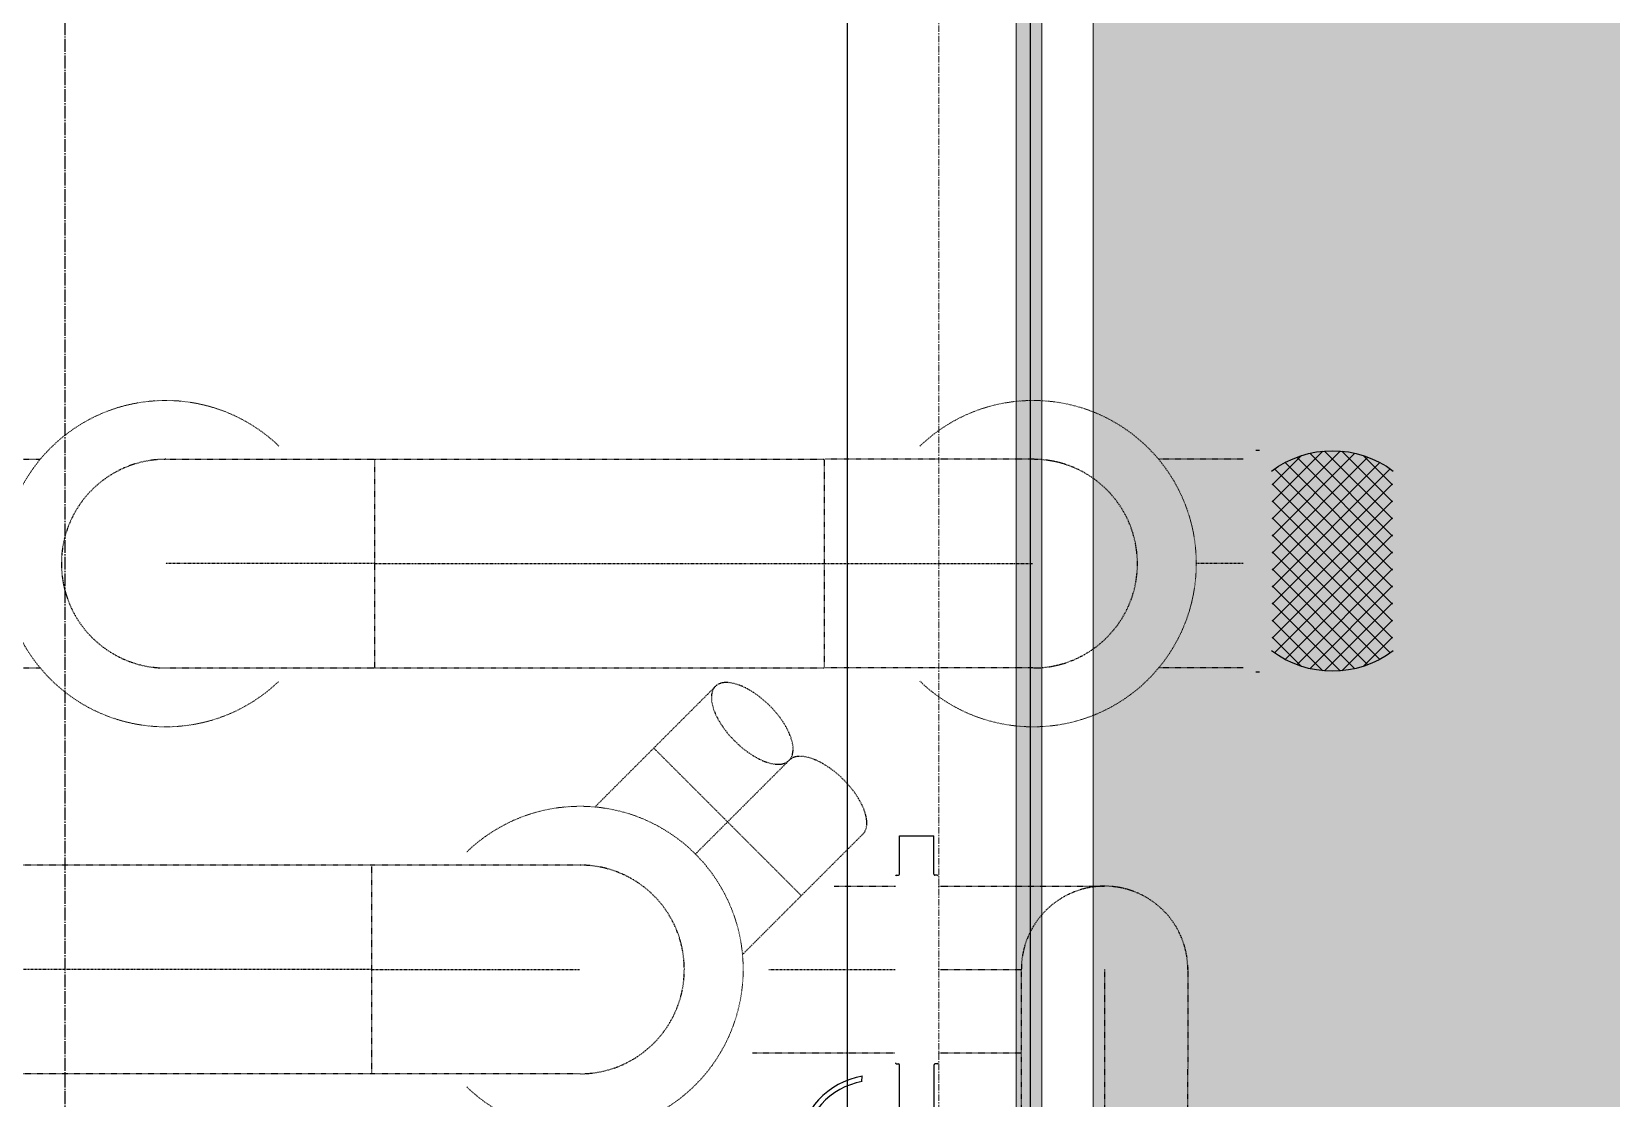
# Model space of a CAD drawing. Header units: millimetres. Extents: x -18489 to 17339, y -1599 to 10961.
# Drawn here: x -15124.7 to -14817.3, y 3814.9 to 4022.4 of the extents above; entities that cross this region are included whole.
import ezdxf

# ---------------------------------------------------------------- set-up
doc = ezdxf.new("R2010")
doc.units = ezdxf.units.MM
for name, pattern in [('188K-SM-07-F10-MECH-CHW PIPE-Y2257103$0$Micron CUP L10 HVAC 2nd PIPE$0$CENTER', [2, 1.25, -0.25, 0.25, -0.25]), ('188K-SM-07-F10-MECH-CHW PIPE-Y2257103$0$Micron CUP L10 HVAC 2nd PIPE$0$JIS_02_1.0', [2, 1, -1]), ('188K-SM-07-F10-MECH-CHW PIPE-Y2257103$0$XKA01LR1-HVAC-PIPE-冷卻水-Y2225103 Shawn$0$CENTER', [2, 1.25, -0.25, 0.25, -0.25]), ('X-CUB3-L10$0$COL-CEN-LIN', [3.25, 2.5, -0.25, 0.25, -0.25])]:
    doc.linetypes.add(name, pattern=pattern)
for name, color, linetype in [('188K-SM-03-F10-MECH-EQ-Y2257103$0$M-EQU-FOUNDATION', 8, 'Continuous'), ('188K-SM-07-F10-MECH-CHW PIPE-Y2257103$0$0 XC', 8, 'Continuous'), ('188K-SM-07-F10-MECH-CHW PIPE-Y2257103$0$M-CWTR-12PIPE-S', 3, 'Continuous'), ('188K-SM-07-F10-MECH-CHW PIPE-Y2257103$0$Micron CUP L10 HVAC 2nd PIPE$0$M-P-2nd -CWS-D', 15, '188K-SM-07-F10-MECH-CHW PIPE-Y2257103$0$Micron CUP L10 HVAC 2nd PIPE$0$JIS_02_1.0'), ('188K-SM-07-F10-MECH-CHW PIPE-Y2257103$0$Micron CUP L10 HVAC 2nd PIPE$0$M-P-2nd Cen', 8, '188K-SM-07-F10-MECH-CHW PIPE-Y2257103$0$Micron CUP L10 HVAC 2nd PIPE$0$CENTER'), ('188K-SM-07-F10-MECH-CHW PIPE-Y2257103$0$Micron CUP L10 HVAC 2nd PIPE$0$M-P-2nd-CWR-D', 202, '188K-SM-07-F10-MECH-CHW PIPE-Y2257103$0$Micron CUP L10 HVAC 2nd PIPE$0$JIS_02_1.0'), ('188K-SM-07-F10-MECH-CHW PIPE-Y2257103$0$Micron CUP L10 HVAC 2nd PIPE$0$M-P-PHASE 2-PIPE', 8, '188K-SM-07-F10-MECH-CHW PIPE-Y2257103$0$Micron CUP L10 HVAC 2nd PIPE$0$JIS_02_1.0'), ('188K-SM-07-F10-MECH-CHW PIPE-Y2257103$0$Micron CUP L10 HVAC 2nd PIPE$0$M-VALVE', 53, 'Continuous'), ('X-CUB3-L10$0$CCL', 8, 'X-CUB3-L10$0$COL-CEN-LIN')]:
    doc.layers.add(name, color=color, linetype=linetype)
doc.layers.add('188K-SM-07-F10-MECH-CHW PIPE-Y2257103$0$Micron CUP L10 HVAC 2nd PIPE$0$M-P-2nd VALVE', color=53, linetype='188K-SM-07-F10-MECH-CHW PIPE-Y2257103$0$Micron CUP L10 HVAC 2nd PIPE$0$JIS_02_1.0', lineweight=0)
doc.layers.add('188K-SM-07-F10-MECH-CHW PIPE-Y2257103$0$XKA01LR1-HVAC-PIPE-冷卻水-Y2225103 Shawn$0$M-PIPE-CEN', color=8, linetype='188K-SM-07-F10-MECH-CHW PIPE-Y2257103$0$XKA01LR1-HVAC-PIPE-冷卻水-Y2225103 Shawn$0$CENTER', lineweight=9)

# ---------------------------------------------------------------- blocks, each defined once
blk = doc.blocks.new('188K-SM-03-F10-MECH-EQ-Y2257103')
at = {"layer": '188K-SM-03-F10-MECH-EQ-Y2257103$0$M-EQU-FOUNDATION'}
h = blk.add_hatch(dxfattribs=at)
h.set_pattern_fill('AR-CONC', color=256, scale=0.1)
h.set_pattern_definition([(50, (4473.521, 709.199), (18.218467, -1.593909), [1.905, -20.955]), (355, (4473.521, 709.2), (-3.524342, 19.105685), [1.524, -16.764058]), (100.45144, (4475.04, 709.066), (14.694125, 17.511775), [1.619001, -17.809024]), (46.1842, (4473.521, 714.28), (27.107904, -4.204233), [2.8575, -31.4325]), (96.63556, (4475.78, 713.93), (23.740413, 24.742612), [2.428502, -26.71356]), (351.18415, (4473.52, 714.28), (23.740413, 24.742612), [2.285997, -25.145973]), (21, (4476.061, 713.009), (15.161439, -10.22652), [1.905, -20.955]), (326, (4476.061, 713.01), (6.180203, 18.418797), [1.524, -16.764]), (71.45144, (4477.325, 712.157), (21.341642, 8.192277), [1.619001, -17.808994]), (37.5, (4473.5214, 709.199), (0.3088603, 8.4555039), [0, -16.5608, 0, -17.018, 0, -16.8275]), (7.5, (4473.521, 709.199), (6.6819663, 10.0180575), [0, -9.7028, 0, -16.1798, 0, -6.4135]), (327.5, (4467.857, 709.199), (13.5590595, -0.5728744), [0, -6.35, 0, -19.812, 0, -26.289]), (317.5, (4465.317, 709.199), (14.812918, 2.542649), [0, -8.255, 0, -13.1572, 0, -18.669])])
h.paths.add_polyline_path([(-14928.15, 5602.46), (-14278.15, 5602.46), (-14278.15, 1902.46), (-14928.15, 1902.46)], flags=16)
h.paths.add_polyline_path([(-14933.15, 5607.46), (-14273.15, 5607.46), (-14273.15, 1897.46), (-14933.15, 1897.46)])
h = blk.add_hatch(dxfattribs=at)
h.set_pattern_fill('AR-CONC', color=256, scale=0.3)
h.set_pattern_definition([(50, (4473.52, 709.2), (54.6554, -4.78173), [5.715, -62.865]), (355, (4473.52, 709.2), (-10.57303, 57.31705), [4.572, -50.29218]), (100.45144, (4478.076, 708.8), (44.08237, 52.53533), [4.857, -53.42707]), (46.1842, (4473.52, 724.44), (81.32371, -12.6127), [8.5725, -94.2975]), (96.63556, (4480.3, 723.39), (71.22124, 74.22784), [7.2855, -80.14068]), (351.18415, (4473.52, 724.44), (71.22124, 74.22784), [6.858, -75.43792]), (21, (4481.14, 720.63), (45.48432, -30.67956), [5.715, -62.865]), (326, (4481.14, 720.63), (18.54061, 55.25639), [4.572, -50.292]), (71.45144, (4484.93, 718.07), (64.02493, 24.57683), [4.857, -53.42698]), (37.5, (4473.521, 709.2), (0.926581, 25.366512), [0, -49.6824, 0, -51.054, 0, -50.4825]), (7.5, (4473.52, 709.2), (20.0459, 30.054172), [0, -29.1084, 0, -48.5394, 0, -19.2405]), (327.5, (4456.529, 709.2), (40.677179, -1.718623), [0, -19.05, 0, -59.436, 0, -78.867]), (317.5, (4448.91, 709.2), (44.438754, 7.62795), [0, -24.765, 0, -39.4716, 0, -56.007])])
h.paths.add_polyline_path([(-14918.15, 5592.46), (-14288.15, 5592.46), (-14288.15, 1912.46), (-14918.15, 1912.46)])
at = {"layer": '188K-SM-03-F10-MECH-EQ-Y2257103$0$M-EQU-FOUNDATION', "const_width": 0.2}
for points in [[(-14933.15, 5607.46), (-14273.15, 5607.46), (-14273.15, 1897.46), (-14933.15, 1897.46)], [(-14928.15, 5602.46), (-14278.15, 5602.46), (-14278.15, 1902.46), (-14928.15, 1902.46)], [(-14918.15, 5592.46), (-14288.15, 5592.46), (-14288.15, 1912.46), (-14918.15, 1912.46)]]:
    blk.add_lwpolyline(points, close=True, dxfattribs=at)
blk = doc.blocks.new('X-CUB3-L10$0$CUB3-10')
at = {"layer": 'X-CUB3-L10$0$CCL'}
blk.add_line((-2280, 0), (-2280, 9982.459), dxfattribs=at)
blk = doc.blocks.new('X-CUB3-L10')
at = {"layer": 'X-CUB3-L10$0$CCL'}
blk.add_blockref('X-CUB3-L10$0$CUB3-10', (-12838.15, -720), dxfattribs=at)
blk = doc.blocks.new('188K-SM-07-F10-MECH-CHW PIPE-Y2257103$0$Micron CUP L10 HVAC 2nd PIPE$0$A$C346f1867')
for p, q in [((-290.7, 215.7), (-283.7, 215.7)), ((-126.8, 213.9), (-259.1, 81.7)), ((-160.3, 213.7), (-259.1, 114.9)), ((-98, 209.6), (-259.1, 48.5)), ((-202, 205.2), (-259.1, 148.1)), ((-72.6, 202), (-259.1, 15.4)), ((-49.7, 191.7), (-259.1, -17.7)), ((-24.6, -17.7), (-234, 191.7)), ((-24.6, 15.4), (-211.1, 202)), ((-24.6, 48.5), (-185.7, 209.6)), ((-24.6, 81.7), (-156.9, 213.9)), ((-24.6, 114.9), (-123.4, 213.7)), ((-24.6, 148.1), (-81.7, 205.2)), ((-29.1, 179), (-259.1, -50.9)), ((-24.6, -50.9), (-254.6, 179)), ((-24.6, 150.4), (-259.1, -84.1)), ((-24.6, -84.1), (-259.1, 150.4)), ((-24.6, 117.2), (-259.1, -117.2)), ((-24.6, -117.2), (-259.1, 117.2)), ((-24.6, 84.1), (-259.1, -150.4)), ((-24.6, -150.4), (-259.1, 84.1)), ((-29.1, -179), (-259.1, 50.9)), ((-24.6, 50.9), (-254.6, -179)), ((-49.7, -191.7), (-259.1, 17.7)), ((-24.6, 17.7), (-234, -191.7)), ((-72.6, -202), (-259.1, -15.4)), ((-24.6, -15.4), (-211.1, -202)), ((-98, -209.6), (-259.1, -48.5)), ((-24.6, -48.5), (-185.7, -209.6)), ((-126.8, -213.9), (-259.1, -81.7)), ((-24.6, -81.7), (-156.9, -213.9)), ((-160.3, -213.7), (-259.1, -114.9)), ((-24.6, -114.9), (-123.4, -213.7)), ((-202, -205.2), (-259.1, -148.1)), ((-24.6, -148.1), (-81.7, -205.2)), ((-290.7, -215.7), (-283.7, -215.7))]:
    blk.add_line(p, q)
for centre, start, end in [((-141.8, 17.6), 53, 127), ((-141.8, -17.6), 233, 307)]:
    blk.add_arc(centre, 196.9, start, end)
blk = doc.blocks.new('188K-SM-07-F10-MECH-CHW PIPE-Y2257103$0$Micron CUP L10 HVAC 2nd PIPE$0$A$C0bad7ab0')
for p, q in [((11.5, 393), (11.5, 493.9)), ((21.5, 493.9), (21.5, 393)), ((-101.2, 428.9), (-109.7, 434.2)), ((-126.5, 391), (-126.5, 345)), ((-77.5, 393), (-77.5, 398)), ((-77.5, 398), (-53.5, 398)), ((-53.5, 398), (-53.5, 393)), ((34.5, 391), (34.5, 337)), ((-130.6, 305.3), (-130.6, 341)), ((36.5, 367), (34.5, 367)), ((34.5, 343), (36.5, 343)), ((34.5, 340.7), (137.9, 287.2)), ((36.5, 343), (36.5, 367)), ((36.5, 349.7), (142, 295.1)), ((22.4, 333), (22.4, 305.3)), ((32.5, 335), (24.4, 335)), ((-101.1, 303.3), (-128.6, 303.3)), ((-99.1, 301.3), (-99.1, 185.5)), ((-32, 301.3), (-32, 185.5)), ((20.4, 303.3), (-30, 303.3)), ((41.6, 218.3), (40.4, 207.9)), ((-105, 183.5), (-101.1, 183.5)), ((-26, 183.5), (-30, 183.5)), ((-105, -183.5), (-101, -183.5)), ((-26, -183.5), (-30, -183.5)), ((-99, -185.5), (-99, -260)), ((-32, -185.5), (-32, -260)), ((-32, -260), (-99, -260))]:
    blk.add_line(p, q)
for centre, radius, start, end in [((16.5, 355), 149, 279, 148), ((16.5, 355), 139, 280, 148), ((-128.6, 341), 2, 90, 180), ((-128.5, 345), 2, 270, 360), ((24.4, 333), 2, 90, 180), ((32.5, 337), 2, 270, 360), ((-128.6, 305.3), 2, 180, 270), ((-101.1, 301.3), 2, 360, 90), ((-30, 301.3), 2, 90, 180), ((20.4, 305.3), 2, 270, 360), ((-101.1, 185.5), 2, 270, 360), ((-30, 185.5), 2, 180, 270), ((-105, 181.5), 2, 90, 180), ((-26, 181.5), 2, 360, 90), ((-105, -181.5), 2, 180, 270), ((-101, -185.5), 2, 360, 90), ((-30, -185.5), 2, 90, 180), ((-26, -181.5), 2, 270, 360)]:
    blk.add_arc(centre, radius, start, end)
blk = doc.blocks.new('188K-SM-07-F10-MECH-CHW PIPE-Y2257103$0$Micron CUP L10 HVAC 2nd PIPE')
at = {"layer": '188K-SM-07-F10-MECH-CHW PIPE-Y2257103$0$Micron CUP L10 HVAC 2nd PIPE$0$M-P-2nd -CWS-D'}
for p, q in [((-196130, 32300.1), (-195965.4, 32300.1)), ((-195721.3, 32300.1), (-195315.3, 32300.1)), ((-195315.3, 32300.1), (-194439.4, 32300.1)), ((-195315.3, 32300.1), (-195315.3, 31894.1)), ((-194033.4, 32300.1), (-194439.4, 32300.1)), ((-194439.4, 31894.1), (-194439.4, 32300.1)), ((-193624.7, 32300.1), (-193789.3, 32300.1)), ((-196130, 31894.1), (-195965.4, 31894.1)), ((-195721.3, 31894.1), (-195315.3, 31894.1)), ((-195315.3, 31894.1), (-194439.4, 31894.1)), ((-194033.4, 31894.1), (-194439.4, 31894.1)), ((-193624.7, 31894.1), (-193789.3, 31894.1))]:
    blk.add_line(p, q, dxfattribs=at)
for centre, start, end in [((-195721.3, 32097.1), 90, 270), ((-194033.4, 32097.1), 270, 90)]:
    blk.add_arc(centre, 203, start, end, dxfattribs=at)
at = {"layer": '188K-SM-07-F10-MECH-CHW PIPE-Y2257103$0$Micron CUP L10 HVAC 2nd PIPE$0$M-P-2nd Cen'}
for p, q in [((-195315.3, 32097.1), (-195721.3, 32097.1)), ((-195315.3, 32097.1), (-194439.4, 32097.1)), ((-194439.4, 32097.1), (-194033.4, 32097.1)), ((-193624.7, 32097.1), (-193715.9, 32097.1)), ((-194508.2, 31714.5), (-194628, 31594.7)), ((-194628, 31594.7), (-194690.6, 31532.1)), ((-195321.1, 31307.6), (-198691.4, 31307.6)), ((-195321.1, 31307.6), (-194915.1, 31307.6)), ((-194547.6, 31307.6), (-194301.4, 31307.6))]:
    blk.add_line(p, q, dxfattribs=at)
at = {"layer": '188K-SM-07-F10-MECH-CHW PIPE-Y2257103$0$Micron CUP L10 HVAC 2nd PIPE$0$M-P-2nd VALVE'}
for centre, start, end in [((-195721.3, 32097.1), 46.065, 313.9561), ((-194033.4, 32097.1), 226.065, 133.9561), ((-194915.1, 31307.6), 226.0439, 133.935)]:
    blk.add_arc(centre, 317.5, start, end, dxfattribs=at)
at = {"layer": '188K-SM-07-F10-MECH-CHW PIPE-Y2257103$0$Micron CUP L10 HVAC 2nd PIPE$0$M-P-2nd-CWR-D'}
for p, q in [((-194651.8, 31858.1), (-194771.6, 31738.3)), ((-194886, 31623.8), (-194771.6, 31738.3)), ((-194484.5, 31451.2), (-194771.6, 31738.3)), ((-194364.7, 31571), (-194484.5, 31451.2)), ((-195321.1, 31510.6), (-198601.2, 31510.6)), ((-194915.1, 31510.6), (-195321.1, 31510.6)), ((-195321.1, 31510.6), (-195321.1, 31104.6)), ((-194598.9, 31336.7), (-194484.5, 31451.2)), ((-194420.5, 31469.6), (-194301.4, 31469.6)), ((-194579.4, 31145.6), (-194301.4, 31145.6)), ((-195321.1, 31104.6), (-198601.2, 31104.6)), ((-194915.1, 31104.6), (-195321.1, 31104.6))]:
    blk.add_line(p, q, dxfattribs=at)
blk.add_arc((-194915.1, 31307.6), 203, 270, 90, dxfattribs=at)
at = {"layer": '188K-SM-07-F10-MECH-CHW PIPE-Y2257103$0$Micron CUP L10 HVAC 2nd PIPE$0$M-P-2nd-CWR-D', "extrusion": (0, 0, -1)}
blk.add_ellipse((-194580, 31786.3), major_axis=(71.8, -71.8), ratio=0.47619, dxfattribs=at)
at = {"layer": '188K-SM-07-F10-MECH-CHW PIPE-Y2257103$0$Micron CUP L10 HVAC 2nd PIPE$0$M-P-2nd-CWR-D'}
blk.add_ellipse((-194436.5, 31642.7), major_axis=(-71.8, 71.8), ratio=0.47619, start_param=3.141593, end_param=6.283185, dxfattribs=at)
at = {"layer": '188K-SM-07-F10-MECH-CHW PIPE-Y2257103$0$Micron CUP L10 HVAC 2nd PIPE$0$M-P-PHASE 2-PIPE'}
for p, q in [((-194218.4, 31469.6), (-193894.4, 31469.6)), ((-194218.4, 31307.6), (-194056.4, 31307.6)), ((-194056.4, 31307.6), (-194056.4, 31002.6)), ((-193894.4, 31307.6), (-193894.4, 31002.6)), ((-193732.4, 31002.6), (-193731.5, 31311.8)), ((-194218.4, 31145.6), (-194056.4, 31145.6))]:
    blk.add_line(p, q, dxfattribs=at)
blk.add_arc((-193894.4, 31307.6), 162, 0, 180, dxfattribs=at)
at = {"layer": '188K-SM-07-F10-MECH-CHW PIPE-Y2257103$0$Micron CUP L10 HVAC 2nd PIPE$0$M-VALVE', "xscale": -1, "rotation": 180}
blk.add_blockref('188K-SM-07-F10-MECH-CHW PIPE-Y2257103$0$Micron CUP L10 HVAC 2nd PIPE$0$A$C346f1867', (-193309.3, 32102.3), dxfattribs=at)
at = {"layer": '188K-SM-07-F10-MECH-CHW PIPE-Y2257103$0$Micron CUP L10 HVAC 2nd PIPE$0$M-VALVE', "rotation": 180}
blk.add_blockref('188K-SM-07-F10-MECH-CHW PIPE-Y2257103$0$Micron CUP L10 HVAC 2nd PIPE$0$A$C0bad7ab0', (-194325.4, 31307.6), dxfattribs=at)
blk = doc.blocks.new('188K-SM-07-F10-MECH-CHW PIPE-Y2257103')
at = {"layer": '188K-SM-07-F10-MECH-CHW PIPE-Y2257103$0$M-CWTR-12PIPE-S'}
for p, q in [((-14965.95, 3254.38), (-14965.95, 5602.94)), ((-14930.35, 3254.38), (-14930.35, 5602.94))]:
    blk.add_line(p, q, dxfattribs=at)
at = {"layer": '188K-SM-07-F10-MECH-CHW PIPE-Y2257103$0$XKA01LR1-HVAC-PIPE-冷卻水-Y2225103 Shawn$0$M-PIPE-CEN', "linetype": '188K-SM-07-F10-MECH-CHW PIPE-Y2257103$0$XKA01LR1-HVAC-PIPE-冷卻水-Y2225103 Shawn$0$CENTER'}
blk.add_line((-14948.15, 3254.38), (-14948.15, 5602.94), dxfattribs=at)
at = {"layer": '188K-SM-07-F10-MECH-CHW PIPE-Y2257103$0$0 XC', "xscale": 0.1, "yscale": 0.1, "zscale": 0.1}
blk.add_blockref('188K-SM-07-F10-MECH-CHW PIPE-Y2257103$0$Micron CUP L10 HVAC 2nd PIPE', (4473.52, 709.2), dxfattribs=at)

msp = doc.modelspace()

# ---------------------------------------------------------------- block references
msp.add_blockref('188K-SM-03-F10-MECH-EQ-Y2257103', (0, 0))

# ---------------------------------------------------------------- next in the draw order: block references
for name in ['X-CUB3-L10', '188K-SM-07-F10-MECH-CHW PIPE-Y2257103']:
    msp.add_blockref(name, (0, 0))

doc.saveas('drawing.dxf')
